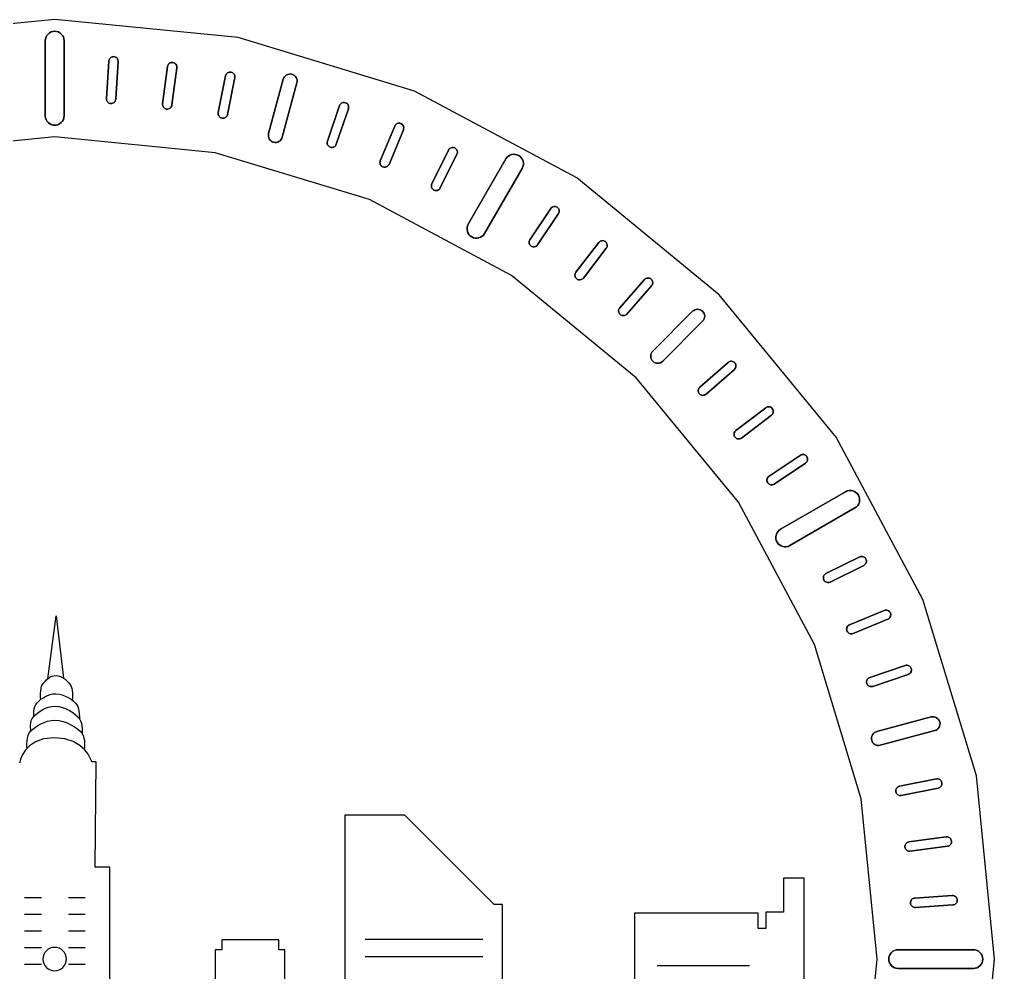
# Model space of a CAD drawing. Extents: x -427 to 406, y -189 to 217.
# Drawn here: x -234.7 to -27.3, y 13.9 to 216.8 of the extents above; entities that cross this region are included whole.
import ezdxf

# ---------------------------------------------------------------- set-up
doc = ezdxf.new("R2010")
doc.units = 0
doc.layers.add('LAYER_1', color=7, linetype='CONTINUOUS')

msp = doc.modelspace()

# ---------------------------------------------------------------- linework, layer by layer
at = {"layer": 'LAYER_1', "color": 250}
for points in [[(-266.2725, -179.3824), (-227.2544, -183.2253), (-188.2363, -179.3824), (-150.7177, -168.0012), (-116.1404, -149.5192), (-85.833, -124.6467), (-60.9605, -94.3393), (-42.4785, -59.762), (-31.0973, -22.2434), (-27.2544, 16.7747), (-31.0973, 55.7928), (-42.4785, 93.3114), (-60.9605, 127.8887), (-85.833, 158.1961), (-116.1404, 183.0686), (-150.7177, 201.5506), (-188.2363, 212.9318), (-227.2544, 216.7747), (-266.2725, 212.9318)], [(-261.3952, -154.8627), (-227.2544, -158.2253), (-193.1136, -154.8627), (-160.2848, -144.9042), (-130.0296, -128.7325), (-103.5107, -106.969), (-81.7472, -80.4501), (-65.5755, -50.1949), (-55.617, -17.3661), (-52.2544, 16.7747), (-55.617, 50.9155), (-65.5755, 83.7443), (-81.7472, 113.9995), (-103.5107, 140.5184), (-130.0296, 162.2819), (-160.2848, 178.4536), (-193.1136, 188.4121), (-227.2544, 191.7747), (-261.3952, 188.4121)], [(-228.7372, 76.4374), (-226.9054, 89.8209), (-225.354, 76.5523)], [(-230.2134, 72.0242), (-230.223, 72.1283), (-230.2429, 72.4097), (-230.2601, 72.8224), (-230.2616, 73.3203), (-230.2341, 73.8573), (-230.1647, 74.3871), (-230.0401, 74.8638), (-229.8474, 75.2412), (-229.5983, 75.5624), (-229.3146, 75.8908), (-228.9978, 76.211), (-228.6493, 76.5076), (-228.2706, 76.7651), (-227.863, 76.9681), (-227.4281, 77.1012), (-226.9673, 77.149), (-226.4853, 77.0874), (-225.9959, 76.9169), (-225.5142, 76.6587), (-225.055, 76.3342), (-224.6332, 75.9648), (-224.2636, 75.5718), (-223.9612, 75.1765), (-223.7408, 74.8002), (-223.5976, 74.3996), (-223.5093, 73.9399), (-223.4649, 73.4558), (-223.4534, 72.982), (-223.4847, 72.2038), (-223.5148, 71.8828)], [(-231.7187, 68.4174), (-231.7243, 68.7581), (-231.6727, 69.5701), (-231.5934, 70.0544), (-231.4611, 70.5383), (-231.2632, 70.9825), (-230.9868, 71.3476), (-230.6422, 71.6687), (-230.2497, 71.9971), (-229.8113, 72.3172), (-229.3291, 72.6137), (-228.805, 72.8712), (-228.241, 73.0742), (-227.6391, 73.2073), (-227.0013, 73.2551), (-226.3344, 73.1935), (-225.6573, 73.0229), (-224.9908, 72.7647), (-224.3553, 72.4402), (-223.7715, 72.0708), (-223.2601, 71.6778), (-222.8415, 71.2825), (-222.5364, 70.9063), (-222.3287, 70.5037), (-222.1818, 70.0386), (-222.0853, 69.5469), (-222.0292, 69.0643), (-221.9973, 68.2697), (-222.0048, 67.9412)], [(-232.3183, 65.3612), (-232.3329, 65.4532), (-232.3628, 65.7038), (-232.3877, 66.0752), (-232.3871, 66.5294), (-232.3404, 67.0287), (-232.227, 67.535), (-232.0267, 68.0105), (-231.7187, 68.4174), (-231.3215, 68.7873), (-230.8693, 69.1656), (-230.3643, 69.5344), (-229.8087, 69.8761), (-229.2049, 70.1727), (-228.5552, 70.4066), (-227.8618, 70.5599), (-227.127, 70.615), (-226.3586, 70.544), (-225.5786, 70.3475), (-224.8107, 70.0501), (-224.0786, 69.6763), (-223.406, 69.2507), (-222.8167, 68.7979), (-222.3344, 68.3424), (-221.9828, 67.909), (-221.7448, 67.4569), (-221.5786, 66.9522), (-221.472, 66.4298), (-221.4124, 65.9243), (-221.3877, 65.4705), (-221.3853, 65.1034), (-221.3929, 64.8576), (-221.3982, 64.7679)], [(-233.1441, 61.6909), (-233.1536, 61.8083), (-233.1694, 62.1262), (-233.1723, 62.593), (-233.1429, 63.1575), (-233.062, 63.768), (-232.9105, 64.3731), (-232.669, 64.9213), (-232.3183, 65.3612), (-231.8751, 65.7403), (-231.3703, 66.128), (-230.8065, 66.5058), (-230.1862, 66.8558), (-229.5121, 67.1597), (-228.7866, 67.3992), (-228.0124, 67.5563), (-227.192, 67.6127), (-226.3341, 67.54), (-225.4632, 67.3387), (-224.6058, 67.034), (-223.7884, 66.651), (-223.0375, 66.215), (-222.3795, 65.7511), (-221.8411, 65.2845), (-221.4487, 64.8405), (-221.1906, 64.3694), (-221.0254, 63.8313), (-220.935, 63.2662), (-220.9015, 62.7143), (-220.9069, 62.2153), (-220.933, 61.8094), (-220.9619, 61.5365), (-220.9755, 61.4367)], [(-219.368, 58.7363), (-219.4373, 58.9577), (-219.677, 59.5415), (-220.1349, 60.3668), (-220.8589, 61.3129), (-221.8967, 62.2589), (-223.2962, 63.0842), (-225.1052, 63.668), (-227.3715, 63.8894), (-229.6105, 63.6565), (-231.3478, 63.0424), (-232.6459, 62.1743), (-233.5676, 61.1791), (-234.1755, 60.1839), (-234.5321, 59.3158), (-234.7002, 58.7017), (-234.7423, 58.4688)], [(-215.4915, -29.3511), (-215.4915, 36.3146), (-218.6226, 36.3146), (-218.4498, 58.7363), (-219.3681, 58.7363)], [(-131.9572, -47.4033), (-131.9572, 28.366), (-133.7589, 28.366), (-152.7714, 47.3788), (-165.5365, 47.3788), (-165.5365, -56.8463)], [(-67.7888, -55.4109), (-67.7888, 33.9693), (-72.1506, 33.9693), (-72.1506, 26.7693), (-75.9447, 26.7693), (-75.9447, 23.3094), (-77.5805, 23.3094), (-77.5805, 26.5362), (-103.8927, 26.5362), (-103.8927, -47.1725)], [(-233.6458, 29.8571), (-230.0922, 29.8571)], [(-224.2875, 29.8571), (-220.7343, 29.8571)], [(-233.6458, 26.3229), (-230.0922, 26.3229)], [(-224.2875, 26.3229), (-220.7343, 26.3229)], [(-233.6458, 22.7891), (-230.0922, 22.7891)], [(-224.2875, 22.7891), (-220.7343, 22.7891)], [(-178.2854, 6.2719), (-178.2854, 18.7532), (-179.5591, 18.7532), (-179.5591, 20.8711), (-191.7141, 20.8711), (-191.7141, 18.7532), (-193.0742, 18.7532), (-193.0742, 6.2719)], [(-161.1606, 21.0366), (-136.1502, 21.0366)], [(-233.6458, 19.2552), (-230.0922, 19.2552)], [(-224.2875, 19.2552), (-220.7343, 19.2552)], [(-161.1606, 17.2976), (-136.1502, 17.2976)], [(-233.6458, 15.7212), (-230.0922, 15.7212)], [(-224.2875, 15.7212), (-220.7343, 15.7212)], [(-99.0086, 15.4299), (-79.3954, 15.4299)]]:
    msp.add_lwpolyline(points, dxfattribs=at)
for points in [[(-227.2544, 214.2747), (-227.2544, 214.2747), (-226.8526, 214.2339), (-226.4778, 214.1169), (-226.1382, 213.9319), (-225.8419, 213.6872), (-225.5972, 213.3909), (-225.4122, 213.0513), (-225.2952, 212.6765), (-225.2544, 212.2747), (-225.2544, 196.2747), (-225.2952, 195.8729), (-225.4122, 195.4981), (-225.5972, 195.1585), (-225.8419, 194.8622), (-226.1382, 194.6175), (-226.4778, 194.4325), (-226.8526, 194.3155), (-227.2544, 194.2747), (-227.2544, 194.2747), (-227.6562, 194.3155), (-228.031, 194.4325), (-228.3706, 194.6175), (-228.6669, 194.8622), (-228.9116, 195.1585), (-229.0966, 195.4981), (-229.2136, 195.8729), (-229.2544, 196.2747), (-229.2544, 212.2747), (-229.2136, 212.6765), (-229.0966, 213.0513), (-228.9116, 213.3909), (-228.6669, 213.6872), (-228.3706, 213.9319), (-228.031, 214.1169), (-227.6562, 214.2339), (-227.2544, 214.2747)], [(-229.2544, 212.2747), (-229.2544, 196.2747), (-229.2136, 195.8729), (-229.0966, 195.4981), (-228.9116, 195.1585), (-228.6669, 194.8622), (-228.3706, 194.6175), (-228.031, 194.4325), (-227.6562, 194.3155), (-227.2544, 194.2747), (-226.8526, 194.3155), (-226.4778, 194.4325), (-226.1382, 194.6175), (-225.8419, 194.8622), (-225.5972, 195.1585), (-225.4122, 195.4981), (-225.2952, 195.8729), (-225.2544, 196.2747), (-225.2544, 212.2747), (-225.2952, 212.6765), (-225.4122, 213.0513), (-225.5972, 213.3909), (-225.8419, 213.6872), (-226.1382, 213.9319), (-226.4778, 214.1169), (-226.8526, 214.2339), (-227.2544, 214.2747), (-227.6562, 214.2339), (-228.031, 214.1169), (-228.3706, 213.9319), (-228.6669, 213.6872), (-228.9116, 213.3909), (-229.0966, 213.0513), (-229.2136, 212.6765), (-229.2544, 212.2747)], [(-214.6643, 208.8626), (-214.6643, 208.8626), (-214.4652, 208.8291), (-214.282, 208.7584), (-214.1186, 208.655), (-213.9788, 208.5233), (-213.8664, 208.3674), (-213.7852, 208.1919), (-213.7391, 208.0011), (-213.7319, 207.7993), (-214.2551, 199.8164), (-214.2886, 199.6173), (-214.3592, 199.4341), (-214.4626, 199.2707), (-214.5944, 199.1309), (-214.7502, 199.0185), (-214.9258, 198.9373), (-215.1166, 198.8912), (-215.3184, 198.884), (-215.3184, 198.884), (-215.5175, 198.9175), (-215.7007, 198.9881), (-215.8641, 199.0915), (-216.0039, 199.2233), (-216.1163, 199.3791), (-216.1975, 199.5546), (-216.2436, 199.7454), (-216.2508, 199.9472), (-215.7276, 207.9301), (-215.6941, 208.1292), (-215.6234, 208.3124), (-215.52, 208.4758), (-215.3883, 208.6156), (-215.2324, 208.728), (-215.0569, 208.8092), (-214.8661, 208.8553), (-214.6643, 208.8626)], [(-215.7276, 207.9301), (-216.2508, 199.9472), (-216.2436, 199.7454), (-216.1975, 199.5546), (-216.1163, 199.3791), (-216.0039, 199.2233), (-215.8641, 199.0915), (-215.7007, 198.9881), (-215.5175, 198.9175), (-215.3184, 198.884), (-215.1166, 198.8912), (-214.9258, 198.9373), (-214.7502, 199.0185), (-214.5944, 199.1309), (-214.4626, 199.2707), (-214.3592, 199.4341), (-214.2886, 199.6173), (-214.2551, 199.8164), (-213.7319, 207.7993), (-213.7391, 208.0011), (-213.7852, 208.1919), (-213.8664, 208.3674), (-213.9788, 208.5233), (-214.1186, 208.655), (-214.282, 208.7584), (-214.4652, 208.8291), (-214.6643, 208.8626), (-214.8661, 208.8553), (-215.0569, 208.8092), (-215.2324, 208.728), (-215.3883, 208.6156), (-215.52, 208.4758), (-215.6234, 208.3124), (-215.6941, 208.1292), (-215.7276, 207.9301)], [(-202.1281, 207.6278), (-202.1281, 207.6278), (-201.9316, 207.5813), (-201.7534, 207.4989), (-201.5971, 207.3851), (-201.4662, 207.2444), (-201.3642, 207.0816), (-201.2947, 206.9011), (-201.2611, 206.7077), (-201.2671, 206.5059), (-202.3114, 198.5743), (-202.3578, 198.3778), (-202.4403, 198.1996), (-202.5541, 198.0433), (-202.6948, 197.9124), (-202.8576, 197.8105), (-203.038, 197.7409), (-203.2315, 197.7074), (-203.4333, 197.7134), (-203.4333, 197.7134), (-203.6298, 197.7599), (-203.808, 197.8423), (-203.9643, 197.9562), (-204.0952, 198.0968), (-204.1971, 198.2597), (-204.2667, 198.4401), (-204.3002, 198.6336), (-204.2942, 198.8354), (-203.25, 206.7669), (-203.2035, 206.9634), (-203.1211, 207.1416), (-203.0073, 207.2979), (-202.8666, 207.4288), (-202.7038, 207.5307), (-202.5233, 207.6003), (-202.3299, 207.6338), (-202.1281, 207.6278)], [(-203.25, 206.7669), (-204.2942, 198.8354), (-204.3002, 198.6336), (-204.2667, 198.4401), (-204.1971, 198.2597), (-204.0952, 198.0968), (-203.9643, 197.9562), (-203.808, 197.8423), (-203.6298, 197.7599), (-203.4333, 197.7134), (-203.2315, 197.7074), (-203.038, 197.7409), (-202.8576, 197.8105), (-202.6948, 197.9124), (-202.5541, 198.0433), (-202.4403, 198.1996), (-202.3578, 198.3778), (-202.3114, 198.5743), (-201.2671, 206.5059), (-201.2611, 206.7077), (-201.2947, 206.9011), (-201.3642, 207.0816), (-201.4662, 207.2444), (-201.5971, 207.3851), (-201.7534, 207.4989), (-201.9316, 207.5813), (-202.1281, 207.6278), (-202.3299, 207.6338), (-202.5233, 207.6003), (-202.7038, 207.5307), (-202.8666, 207.4288), (-203.0073, 207.2979), (-203.1211, 207.1416), (-203.2035, 206.9634), (-203.25, 206.7669)], [(-189.6995, 205.5759), (-189.6995, 205.5759), (-189.5065, 205.5167), (-189.3341, 205.4228), (-189.1856, 205.2989), (-189.0641, 205.15), (-188.973, 204.9808), (-188.9154, 204.7962), (-188.8946, 204.601), (-188.9138, 204.4), (-190.4745, 196.5537), (-190.5337, 196.3607), (-190.6276, 196.1883), (-190.7515, 196.0398), (-190.9004, 195.9183), (-191.0696, 195.8272), (-191.2542, 195.7696), (-191.4494, 195.7488), (-191.6504, 195.768), (-191.6504, 195.768), (-191.8434, 195.8272), (-192.0158, 195.9211), (-192.1643, 196.045), (-192.2858, 196.1939), (-192.3769, 196.3631), (-192.4345, 196.5477), (-192.4553, 196.7429), (-192.4361, 196.9439), (-190.8754, 204.7902), (-190.8162, 204.9832), (-190.7223, 205.1556), (-190.5984, 205.3041), (-190.4495, 205.4256), (-190.2803, 205.5167), (-190.0957, 205.5743), (-189.9005, 205.5951), (-189.6995, 205.5759)], [(-190.8754, 204.7902), (-192.4361, 196.9439), (-192.4553, 196.7429), (-192.4345, 196.5477), (-192.3769, 196.3631), (-192.2858, 196.1939), (-192.1643, 196.045), (-192.0158, 195.9211), (-191.8434, 195.8272), (-191.6504, 195.768), (-191.4494, 195.7488), (-191.2542, 195.7696), (-191.0696, 195.8272), (-190.9004, 195.9183), (-190.7515, 196.0398), (-190.6276, 196.1883), (-190.5337, 196.3607), (-190.4745, 196.5537), (-188.9138, 204.4), (-188.8946, 204.601), (-188.9154, 204.7962), (-188.973, 204.9808), (-189.0641, 205.15), (-189.1856, 205.2989), (-189.3341, 205.4228), (-189.5065, 205.5167), (-189.6995, 205.5759), (-189.9005, 205.5951), (-190.0957, 205.5743), (-190.2803, 205.5167), (-190.4495, 205.4256), (-190.5984, 205.3041), (-190.7223, 205.1556), (-190.8162, 204.9832), (-190.8754, 204.7902)], [(-176.7848, 205.1303), (-176.7846, 205.1302), (-176.5015, 205.0227), (-176.2527, 204.8652), (-176.0425, 204.6653), (-175.8754, 204.4305), (-175.7556, 204.1683), (-175.6876, 203.8864), (-175.6756, 203.5922), (-175.724, 203.2932), (-178.8299, 191.7019), (-178.9374, 191.4188), (-179.0949, 191.17), (-179.2948, 190.9598), (-179.5296, 190.7927), (-179.7918, 190.6729), (-180.0737, 190.6049), (-180.3679, 190.5929), (-180.6669, 190.6413), (-180.6671, 190.6414), (-180.9502, 190.7489), (-181.199, 190.9064), (-181.4092, 191.1063), (-181.5763, 191.3411), (-181.6961, 191.6033), (-181.7641, 191.8852), (-181.7761, 192.1794), (-181.7277, 192.4784), (-178.6218, 204.0697), (-178.5143, 204.3528), (-178.3568, 204.6016), (-178.1569, 204.8118), (-177.9221, 204.9789), (-177.6599, 205.0987), (-177.378, 205.1667), (-177.0838, 205.1787), (-176.7848, 205.1303)], [(-178.6218, 204.0697), (-181.7277, 192.4784), (-181.7761, 192.1794), (-181.7641, 191.8852), (-181.6961, 191.6033), (-181.5763, 191.3411), (-181.4091, 191.1063), (-181.199, 190.9064), (-180.9501, 190.7489), (-180.6669, 190.6413), (-180.3679, 190.5929), (-180.0737, 190.6049), (-179.7918, 190.6729), (-179.5296, 190.7927), (-179.2948, 190.9598), (-179.0949, 191.17), (-178.9374, 191.4188), (-178.8299, 191.7019), (-175.724, 203.2932), (-175.6756, 203.5922), (-175.6876, 203.8864), (-175.7556, 204.1683), (-175.8754, 204.4305), (-176.0426, 204.6653), (-176.2528, 204.8652), (-176.5016, 205.0227), (-176.7848, 205.1303), (-177.0838, 205.1787), (-177.378, 205.1667), (-177.6599, 205.0987), (-177.9221, 204.9789), (-178.1569, 204.8118), (-178.3568, 204.6016), (-178.5143, 204.3528), (-178.6218, 204.0697)], [(-176.7848, 205.1303), (-176.7848, 205.1303)], [(-165.3773, 199.0588), (-165.3773, 199.0588), (-165.1936, 198.9749), (-165.035, 198.8593), (-164.9039, 198.7171), (-164.803, 198.5536), (-164.7347, 198.374), (-164.7017, 198.1834), (-164.7066, 197.9872), (-164.7518, 197.7904), (-167.3233, 190.2149), (-167.4072, 190.0312), (-167.5228, 189.8726), (-167.665, 189.7415), (-167.8285, 189.6406), (-168.0081, 189.5724), (-168.1987, 189.5394), (-168.3949, 189.5443), (-168.5917, 189.5895), (-168.5917, 189.5895), (-168.7754, 189.6734), (-168.934, 189.789), (-169.0651, 189.9311), (-169.1661, 190.0946), (-169.2343, 190.2742), (-169.2673, 190.4648), (-169.2624, 190.661), (-169.2172, 190.8578), (-166.6456, 198.4333), (-166.5617, 198.617), (-166.4461, 198.7756), (-166.304, 198.9067), (-166.1405, 199.0076), (-165.9609, 199.0759), (-165.7703, 199.1088), (-165.5741, 199.104), (-165.3773, 199.0588)], [(-166.6456, 198.4333), (-169.2172, 190.8578), (-169.2624, 190.661), (-169.2673, 190.4648), (-169.2343, 190.2742), (-169.1661, 190.0946), (-169.0651, 189.9311), (-168.934, 189.789), (-168.7754, 189.6734), (-168.5917, 189.5895), (-168.3949, 189.5443), (-168.1987, 189.5394), (-168.0081, 189.5724), (-167.8285, 189.6406), (-167.665, 189.7415), (-167.5228, 189.8726), (-167.4072, 190.0312), (-167.3233, 190.2149), (-164.7518, 197.7904), (-164.7066, 197.9872), (-164.7017, 198.1834), (-164.7347, 198.374), (-164.803, 198.5536), (-164.9039, 198.7171), (-165.035, 198.8593), (-165.1936, 198.9749), (-165.3773, 199.0588), (-165.5741, 199.104), (-165.7703, 199.1088), (-165.9609, 199.0759), (-166.1405, 199.0076), (-166.304, 198.9067), (-166.4461, 198.7756), (-166.5617, 198.617), (-166.6456, 198.4333)], [(-153.5878, 194.6215), (-153.5878, 194.6215), (-153.41, 194.5258), (-153.2593, 194.4), (-153.1378, 194.2496), (-153.0477, 194.0799), (-152.9914, 193.8962), (-152.9709, 193.7039), (-152.9886, 193.5084), (-153.0466, 193.315), (-156.1081, 185.9239), (-156.2038, 185.7461), (-156.3296, 185.5954), (-156.48, 185.4739), (-156.6498, 185.3838), (-156.8335, 185.3275), (-157.0257, 185.307), (-157.2213, 185.3247), (-157.4147, 185.3827), (-157.4147, 185.3827), (-157.5925, 185.4784), (-157.7432, 185.6042), (-157.8647, 185.7546), (-157.9547, 185.9244), (-158.0111, 186.1081), (-158.0315, 186.3003), (-158.0138, 186.4959), (-157.9558, 186.6893), (-154.8944, 194.0803), (-154.7987, 194.2581), (-154.6729, 194.4088), (-154.5225, 194.5303), (-154.3527, 194.6204), (-154.169, 194.6767), (-153.9768, 194.6972), (-153.7812, 194.6795), (-153.5878, 194.6215)], [(-154.8944, 194.0803), (-157.9558, 186.6893), (-158.0138, 186.4959), (-158.0315, 186.3003), (-158.0111, 186.1081), (-157.9547, 185.9244), (-157.8647, 185.7546), (-157.7432, 185.6042), (-157.5925, 185.4784), (-157.4147, 185.3827), (-157.2213, 185.3247), (-157.0257, 185.307), (-156.8335, 185.3275), (-156.6498, 185.3838), (-156.48, 185.4739), (-156.3296, 185.5954), (-156.2038, 185.7461), (-156.1081, 185.9239), (-153.0466, 193.315), (-152.9886, 193.5084), (-152.9709, 193.7039), (-152.9914, 193.8962), (-153.0477, 194.0799), (-153.1378, 194.2496), (-153.2593, 194.4), (-153.41, 194.5258), (-153.5878, 194.6215), (-153.7812, 194.6795), (-153.9768, 194.6972), (-154.169, 194.6767), (-154.3527, 194.6204), (-154.5225, 194.5303), (-154.6729, 194.4088), (-154.7987, 194.2581), (-154.8944, 194.0803)], [(-180.6669, 190.6413), (-180.6669, 190.6413)], [(-142.1138, 189.4227), (-142.1138, 189.4227), (-141.9427, 189.3155), (-141.8005, 189.1802), (-141.6891, 189.0221), (-141.6103, 188.8469), (-141.5661, 188.6599), (-141.5583, 188.4667), (-141.5887, 188.2728), (-141.6592, 188.0836), (-145.1975, 180.9086), (-145.3047, 180.7375), (-145.44, 180.5952), (-145.5981, 180.4838), (-145.7734, 180.4051), (-145.9603, 180.3609), (-146.1536, 180.353), (-146.3475, 180.3834), (-146.5367, 180.454), (-146.5367, 180.454), (-146.7078, 180.5611), (-146.85, 180.6965), (-146.9614, 180.8545), (-147.0402, 181.0298), (-147.0844, 181.2168), (-147.0922, 181.41), (-147.0618, 181.6039), (-146.9913, 181.7931), (-143.453, 188.9681), (-143.3458, 189.1392), (-143.2105, 189.2815), (-143.0524, 189.3929), (-142.8772, 189.4716), (-142.6902, 189.5159), (-142.4969, 189.5237), (-142.303, 189.4933), (-142.1138, 189.4227)], [(-143.453, 188.9681), (-146.9913, 181.7931), (-147.0618, 181.6039), (-147.0922, 181.41), (-147.0844, 181.2168), (-147.0402, 181.0298), (-146.9614, 180.8545), (-146.85, 180.6965), (-146.7078, 180.5611), (-146.5367, 180.454), (-146.3475, 180.3834), (-146.1536, 180.353), (-145.9603, 180.3609), (-145.7734, 180.4051), (-145.5981, 180.4838), (-145.44, 180.5952), (-145.3047, 180.7375), (-145.1975, 180.9086), (-141.6592, 188.0836), (-141.5887, 188.2728), (-141.5583, 188.4667), (-141.5661, 188.6599), (-141.6103, 188.8469), (-141.6891, 189.0221), (-141.8005, 189.1802), (-141.9427, 189.3155), (-142.1138, 189.4227), (-142.303, 189.4933), (-142.4969, 189.5237), (-142.6902, 189.5159), (-142.8772, 189.4716), (-143.0524, 189.3929), (-143.2105, 189.2815), (-143.3458, 189.1392), (-143.453, 188.9681)], [(-128.5044, 187.8148), (-128.5043, 187.8147), (-128.1768, 187.5785), (-127.9107, 187.2898), (-127.709, 186.9598), (-127.5748, 186.5997), (-127.511, 186.2208), (-127.5207, 185.8342), (-127.6068, 185.4511), (-127.7723, 185.0828), (-135.7724, 171.2262), (-136.0086, 170.8987), (-136.2973, 170.6326), (-136.6273, 170.4309), (-136.9873, 170.2967), (-137.3663, 170.2329), (-137.7529, 170.2426), (-138.1359, 170.3287), (-138.5043, 170.4942), (-138.5044, 170.4943), (-138.8319, 170.7305), (-139.0981, 171.0192), (-139.2997, 171.3492), (-139.434, 171.7092), (-139.4978, 172.0882), (-139.4881, 172.4748), (-139.402, 172.8578), (-139.2365, 173.2262), (-131.2364, 187.0828), (-131.0002, 187.4103), (-130.7115, 187.6764), (-130.3815, 187.8781), (-130.0214, 188.0123), (-129.6425, 188.0761), (-129.2559, 188.0664), (-128.8728, 187.9803), (-128.5044, 187.8148)], [(-131.2364, 187.0828), (-139.2365, 173.2262), (-139.402, 172.8578), (-139.4881, 172.4748), (-139.4978, 172.0882), (-139.434, 171.7092), (-139.2997, 171.3492), (-139.098, 171.0192), (-138.8319, 170.7305), (-138.5043, 170.4942), (-138.1359, 170.3287), (-137.7529, 170.2426), (-137.3663, 170.2329), (-136.9873, 170.2967), (-136.6273, 170.4309), (-136.2973, 170.6326), (-136.0086, 170.8987), (-135.7724, 171.2262), (-127.7723, 185.0828), (-127.6068, 185.4511), (-127.5207, 185.8342), (-127.511, 186.2208), (-127.5748, 186.5997), (-127.709, 186.9598), (-127.9107, 187.2898), (-128.1768, 187.5785), (-128.5044, 187.8148), (-128.8728, 187.9803), (-129.2559, 188.0664), (-129.6425, 188.0761), (-130.0214, 188.0123), (-130.3815, 187.8781), (-130.7115, 187.6764), (-131.0002, 187.4103), (-131.2364, 187.0828)], [(-120.3072, 176.8327), (-120.3071, 176.8326), (-120.1514, 176.704), (-120.0281, 176.5513), (-119.9382, 176.3801), (-119.883, 176.196), (-119.8636, 176.0049), (-119.8811, 175.8124), (-119.9366, 175.6241), (-120.0312, 175.4457), (-124.4759, 168.7937), (-124.6044, 168.638), (-124.7572, 168.5147), (-124.9284, 168.4249), (-125.1124, 168.3697), (-125.3035, 168.3503), (-125.4961, 168.3678), (-125.6844, 168.4233), (-125.8628, 168.5179), (-125.8629, 168.518), (-126.0186, 168.6465), (-126.1419, 168.7993), (-126.2317, 168.9705), (-126.2869, 169.1545), (-126.3064, 169.3457), (-126.2889, 169.5382), (-126.2334, 169.7265), (-126.1388, 169.9049), (-121.6941, 176.5568), (-121.5656, 176.7125), (-121.4128, 176.8358), (-121.2416, 176.9256), (-121.0576, 176.9808), (-120.8664, 177.0002), (-120.6739, 176.9828), (-120.4856, 176.9273), (-120.3072, 176.8327)], [(-121.6941, 176.5568), (-126.1388, 169.9049), (-126.2334, 169.7265), (-126.2889, 169.5382), (-126.3064, 169.3457), (-126.2869, 169.1545), (-126.2317, 168.9705), (-126.1419, 168.7992), (-126.0185, 168.6465), (-125.8628, 168.5179), (-125.6844, 168.4233), (-125.4961, 168.3678), (-125.3035, 168.3503), (-125.1124, 168.3697), (-124.9284, 168.4249), (-124.7572, 168.5147), (-124.6044, 168.638), (-124.4759, 168.7937), (-120.0312, 175.4457), (-119.9366, 175.6241), (-119.8811, 175.8124), (-119.8636, 176.0049), (-119.883, 176.1961), (-119.9382, 176.3801), (-120.0281, 176.5513), (-120.1515, 176.7041), (-120.3072, 176.8327), (-120.4856, 176.9273), (-120.6739, 176.9828), (-120.8664, 177.0002), (-121.0576, 176.9808), (-121.2416, 176.9256), (-121.4128, 176.8358), (-121.5656, 176.7125), (-121.6941, 176.5568)], [(-110.0679, 169.4953), (-110.0677, 169.4951), (-109.9207, 169.3566), (-109.8077, 169.1962), (-109.7292, 169.0194), (-109.6862, 168.8322), (-109.6793, 168.6402), (-109.7093, 168.4492), (-109.777, 168.265), (-109.8831, 168.0932), (-114.7533, 161.7462), (-114.8918, 161.5992), (-115.0523, 161.4862), (-115.229, 161.4077), (-115.4163, 161.3647), (-115.6083, 161.3578), (-115.7993, 161.3878), (-115.9835, 161.4555), (-116.1553, 161.5616), (-116.1555, 161.5617), (-116.3024, 161.7002), (-116.4155, 161.8607), (-116.4939, 162.0374), (-116.537, 162.2247), (-116.5439, 162.4167), (-116.5139, 162.6077), (-116.4462, 162.7919), (-116.3401, 162.9637), (-111.4698, 169.3107), (-111.3313, 169.4576), (-111.1709, 169.5707), (-110.9941, 169.6491), (-110.8069, 169.6922), (-110.6149, 169.6991), (-110.4239, 169.6691), (-110.2397, 169.6014), (-110.0679, 169.4953)], [(-111.4698, 169.3107), (-116.3401, 162.9637), (-116.4462, 162.7919), (-116.5139, 162.6077), (-116.5438, 162.4167), (-116.5369, 162.2247), (-116.4939, 162.0374), (-116.4154, 161.8607), (-116.3023, 161.7001), (-116.1553, 161.5616), (-115.9835, 161.4555), (-115.7993, 161.3878), (-115.6083, 161.3578), (-115.4163, 161.3647), (-115.229, 161.4077), (-115.0523, 161.4862), (-114.8918, 161.5992), (-114.7533, 161.7462), (-109.8831, 168.0932), (-109.777, 168.265), (-109.7093, 168.4492), (-109.6793, 168.6402), (-109.6862, 168.8322), (-109.7293, 169.0195), (-109.8078, 169.1962), (-109.9209, 169.3568), (-110.0679, 169.4953), (-110.2397, 169.6014), (-110.4239, 169.6691), (-110.6149, 169.6991), (-110.8069, 169.6922), (-110.9941, 169.6491), (-111.1709, 169.5707), (-111.3313, 169.4576), (-111.4698, 169.3107)], [(-110.0679, 169.4953), (-110.0679, 169.4953)], [(-116.1555, 161.5617), (-116.1555, 161.5617)], [(-100.3304, 161.5039), (-100.3303, 161.5038), (-100.1927, 161.356), (-100.0904, 161.1885), (-100.0236, 161.007), (-99.9929, 160.8174), (-99.9986, 160.6254), (-100.0411, 160.4367), (-100.1207, 160.2573), (-100.2378, 160.0928), (-105.5127, 154.0779), (-105.6605, 153.9403), (-105.828, 153.838), (-106.0095, 153.7713), (-106.1991, 153.7406), (-106.3911, 153.7463), (-106.5798, 153.7887), (-106.7592, 153.8683), (-106.9237, 153.9854), (-106.9238, 153.9855), (-107.0614, 154.1333), (-107.1637, 154.3009), (-107.2305, 154.4823), (-107.2612, 154.672), (-107.2555, 154.864), (-107.213, 155.0527), (-107.1334, 155.2321), (-107.0163, 155.3966), (-101.7414, 161.4115), (-101.5936, 161.5491), (-101.4261, 161.6514), (-101.2446, 161.7181), (-101.055, 161.7488), (-100.863, 161.7431), (-100.6743, 161.7006), (-100.4949, 161.621), (-100.3304, 161.5039)], [(-101.7414, 161.4115), (-107.0163, 155.3966), (-107.1334, 155.2321), (-107.213, 155.0527), (-107.2555, 154.864), (-107.2612, 154.672), (-107.2304, 154.4823), (-107.1637, 154.3008), (-107.0613, 154.1332), (-106.9237, 153.9854), (-106.7592, 153.8683), (-106.5798, 153.7887), (-106.3911, 153.7463), (-106.1991, 153.7406), (-106.0095, 153.7713), (-105.828, 153.838), (-105.6605, 153.9403), (-105.5127, 154.0779), (-100.2378, 160.0928), (-100.1207, 160.2573), (-100.0411, 160.4367), (-99.9986, 160.6254), (-99.993, 160.8174), (-100.0237, 161.0071), (-100.0904, 161.1886), (-100.1928, 161.3561), (-100.3304, 161.5039), (-100.4949, 161.621), (-100.6743, 161.7006), (-100.863, 161.7431), (-101.055, 161.7488), (-101.2446, 161.7181), (-101.4261, 161.6514), (-101.5936, 161.5491), (-101.7414, 161.4115)], [(-89.3686, 154.6606), (-89.3685, 154.6605), (-89.1771, 154.4258), (-89.0403, 154.165), (-88.9583, 153.8868), (-88.931, 153.5999), (-88.9583, 153.313), (-89.0403, 153.0348), (-89.1771, 152.774), (-89.3685, 152.5393), (-97.8539, 144.0539), (-98.0886, 143.8625), (-98.3494, 143.7257), (-98.6276, 143.6437), (-98.9145, 143.6164), (-99.2014, 143.6437), (-99.4796, 143.7257), (-99.7404, 143.8625), (-99.9751, 144.0539), (-99.9752, 144.054), (-100.1666, 144.2887), (-100.3034, 144.5495), (-100.3854, 144.8277), (-100.4128, 145.1146), (-100.3854, 145.4015), (-100.3034, 145.6797), (-100.1666, 145.9405), (-99.9752, 146.1752), (-91.4898, 154.6606), (-91.2551, 154.852), (-90.9943, 154.9888), (-90.7161, 155.0708), (-90.4292, 155.0982), (-90.1423, 155.0708), (-89.8641, 154.9888), (-89.6033, 154.852), (-89.3686, 154.6606)], [(-91.4898, 154.6606), (-99.9752, 146.1752), (-100.1666, 145.9405), (-100.3034, 145.6797), (-100.3854, 145.4015), (-100.4127, 145.1146), (-100.3854, 144.8277), (-100.3033, 144.5495), (-100.1666, 144.2886), (-99.9751, 144.0539), (-99.7404, 143.8625), (-99.4796, 143.7257), (-99.2014, 143.6437), (-98.9145, 143.6164), (-98.6276, 143.6437), (-98.3494, 143.7257), (-98.0886, 143.8625), (-97.8539, 144.0539), (-89.3685, 152.5393), (-89.1771, 152.774), (-89.0403, 153.0348), (-88.9583, 153.313), (-88.931, 153.5999), (-88.9583, 153.8868), (-89.0404, 154.165), (-89.1771, 154.4259), (-89.3686, 154.6606), (-89.6033, 154.852), (-89.8641, 154.9888), (-90.1423, 155.0708), (-90.4292, 155.0982), (-90.7161, 155.0708), (-90.9943, 154.9888), (-91.2551, 154.852), (-91.4898, 154.6606)], [(-82.5252, 143.6988), (-82.5252, 143.6988), (-82.4081, 143.5343), (-82.3285, 143.3548), (-82.2861, 143.1661), (-82.2804, 142.9741), (-82.3111, 142.7844), (-82.3778, 142.6029), (-82.4801, 142.4354), (-82.6177, 142.2876), (-88.6324, 137.0128), (-88.7969, 136.8957), (-88.9764, 136.8161), (-89.165, 136.7737), (-89.3571, 136.768), (-89.5468, 136.7987), (-89.7283, 136.8654), (-89.8958, 136.9677), (-90.0436, 137.1053), (-90.0436, 137.1053), (-90.1607, 137.2698), (-90.2403, 137.4492), (-90.2828, 137.6379), (-90.2884, 137.83), (-90.2577, 138.0196), (-90.191, 138.2011), (-90.0887, 138.3687), (-89.9511, 138.5165), (-83.9364, 143.7913), (-83.7719, 143.9084), (-83.5925, 143.988), (-83.4038, 144.0304), (-83.2118, 144.0361), (-83.0221, 144.0054), (-82.8406, 143.9387), (-82.673, 143.8364), (-82.5252, 143.6988)], [(-83.9364, 143.7913), (-89.9511, 138.5165), (-90.0887, 138.3687), (-90.191, 138.2011), (-90.2577, 138.0196), (-90.2884, 137.83), (-90.2828, 137.6379), (-90.2403, 137.4492), (-90.1607, 137.2698), (-90.0436, 137.1053), (-89.8958, 136.9677), (-89.7283, 136.8654), (-89.5468, 136.7987), (-89.3571, 136.768), (-89.165, 136.7737), (-88.9764, 136.8161), (-88.7969, 136.8957), (-88.6324, 137.0128), (-82.6177, 142.2876), (-82.4801, 142.4354), (-82.3778, 142.6029), (-82.3111, 142.7844), (-82.2804, 142.9741), (-82.2861, 143.1661), (-82.3285, 143.3548), (-82.4081, 143.5343), (-82.5252, 143.6988), (-82.673, 143.8364), (-82.8406, 143.9387), (-83.0221, 144.0054), (-83.2118, 144.0361), (-83.4038, 144.0304), (-83.5925, 143.988), (-83.7719, 143.9084), (-83.9364, 143.7913)], [(-74.5339, 133.9613), (-74.5338, 133.9612), (-74.4277, 133.7894), (-74.36, 133.6051), (-74.33, 133.4141), (-74.3369, 133.2221), (-74.3799, 133.0349), (-74.4584, 132.8581), (-74.5714, 132.6977), (-74.7184, 132.5592), (-81.0654, 127.689), (-81.2372, 127.5829), (-81.4214, 127.5152), (-81.6124, 127.4852), (-81.8044, 127.4921), (-81.9916, 127.5351), (-82.1684, 127.6136), (-82.3288, 127.7266), (-82.4673, 127.8736), (-82.4675, 127.8737), (-82.5736, 128.0455), (-82.6413, 128.2298), (-82.6713, 128.4208), (-82.6644, 128.6128), (-82.6213, 128.8), (-82.5429, 128.9768), (-82.4298, 129.1372), (-82.2829, 129.2757), (-75.9359, 134.1459), (-75.7641, 134.252), (-75.5799, 134.3197), (-75.3888, 134.3497), (-75.1968, 134.3428), (-75.0096, 134.2998), (-74.8329, 134.2213), (-74.6724, 134.1083), (-74.5339, 133.9613)], [(-75.9359, 134.1459), (-82.2829, 129.2757), (-82.4298, 129.1372), (-82.5429, 128.9768), (-82.6213, 128.8), (-82.6643, 128.6128), (-82.6712, 128.4208), (-82.6412, 128.2297), (-82.5735, 128.0454), (-82.4673, 127.8736), (-82.3288, 127.7266), (-82.1684, 127.6136), (-81.9916, 127.5351), (-81.8044, 127.4921), (-81.6124, 127.4852), (-81.4214, 127.5152), (-81.2372, 127.5829), (-81.0654, 127.689), (-74.7184, 132.5592), (-74.5714, 132.6977), (-74.4584, 132.8581), (-74.3799, 133.0349), (-74.3369, 133.2221), (-74.33, 133.4141), (-74.3601, 133.6052), (-74.4278, 133.7895), (-74.5339, 133.9613), (-74.6724, 134.1083), (-74.8329, 134.2213), (-75.0096, 134.2998), (-75.1968, 134.3428), (-75.3888, 134.3497), (-75.5799, 134.3197), (-75.7641, 134.252), (-75.9359, 134.1459)], [(-82.4675, 127.8737), (-82.4675, 127.8737)], [(-67.1965, 123.722), (-67.1964, 123.7219), (-67.1018, 123.5435), (-67.0463, 123.3552), (-67.0289, 123.1627), (-67.0483, 122.9715), (-67.1035, 122.7875), (-67.1933, 122.6163), (-67.3166, 122.4635), (-67.4723, 122.335), (-74.1242, 117.8903), (-74.3026, 117.7957), (-74.4909, 117.7402), (-74.6834, 117.7227), (-74.8746, 117.7422), (-75.0586, 117.7974), (-75.2298, 117.8872), (-75.3826, 118.0105), (-75.5111, 118.1662), (-75.5112, 118.1663), (-75.6058, 118.3447), (-75.6613, 118.533), (-75.6788, 118.7256), (-75.6594, 118.9167), (-75.6042, 119.1007), (-75.5144, 119.2719), (-75.3911, 119.4247), (-75.2354, 119.5532), (-68.5834, 123.9979), (-68.405, 124.0925), (-68.2167, 124.148), (-68.0242, 124.1655), (-67.8331, 124.1461), (-67.649, 124.0909), (-67.4778, 124.0011), (-67.3251, 123.8777), (-67.1965, 123.722)], [(-68.5834, 123.9979), (-75.2354, 119.5532), (-75.3911, 119.4247), (-75.5144, 119.2719), (-75.6042, 119.1007), (-75.6594, 118.9167), (-75.6788, 118.7256), (-75.6613, 118.533), (-75.6058, 118.3446), (-75.5111, 118.1662), (-75.3826, 118.0105), (-75.2298, 117.8872), (-75.0586, 117.7974), (-74.8746, 117.7422), (-74.6834, 117.7227), (-74.4909, 117.7402), (-74.3026, 117.7957), (-74.1242, 117.8903), (-67.4723, 122.335), (-67.3166, 122.4635), (-67.1933, 122.6163), (-67.1035, 122.7875), (-67.0483, 122.9715), (-67.0289, 123.1627), (-67.0464, 123.3553), (-67.1019, 123.5436), (-67.1965, 123.722), (-67.3251, 123.8777), (-67.4778, 124.0011), (-67.649, 124.0909), (-67.8331, 124.1461), (-68.0242, 124.1655), (-68.2167, 124.148), (-68.405, 124.0925), (-68.5834, 123.9979)], [(-56.2144, 115.5247), (-56.2144, 115.5247), (-56.0488, 115.1563), (-55.9627, 114.7732), (-55.9531, 114.3866), (-56.0169, 114.0076), (-56.1511, 113.6476), (-56.3528, 113.3175), (-56.6189, 113.0288), (-56.9464, 112.7926), (-70.8028, 104.7926), (-71.1711, 104.6271), (-71.5542, 104.541), (-71.9409, 104.5313), (-72.3198, 104.5951), (-72.6799, 104.7294), (-73.0099, 104.931), (-73.2987, 105.1972), (-73.5349, 105.5247), (-73.5349, 105.5247), (-73.7004, 105.893), (-73.7865, 106.2761), (-73.7961, 106.6627), (-73.7323, 107.0417), (-73.5981, 107.4018), (-73.3964, 107.7318), (-73.1303, 108.0205), (-72.8028, 108.2567), (-58.9464, 116.2567), (-58.5781, 116.4222), (-58.195, 116.5083), (-57.8084, 116.518), (-57.4294, 116.4542), (-57.0693, 116.32), (-56.7393, 116.1183), (-56.4506, 115.8522), (-56.2144, 115.5247)], [(-58.9464, 116.2567), (-72.8028, 108.2567), (-73.1303, 108.0205), (-73.3964, 107.7318), (-73.5981, 107.4018), (-73.7323, 107.0417), (-73.7961, 106.6627), (-73.7865, 106.2761), (-73.7004, 105.893), (-73.5349, 105.5247), (-73.2987, 105.1972), (-73.0099, 104.931), (-72.6799, 104.7294), (-72.3198, 104.5951), (-71.9409, 104.5313), (-71.5542, 104.541), (-71.1711, 104.6271), (-70.8028, 104.7926), (-56.9464, 112.7926), (-56.6189, 113.0288), (-56.3528, 113.3175), (-56.1511, 113.6476), (-56.0169, 114.0076), (-55.9531, 114.3866), (-55.9627, 114.7732), (-56.0488, 115.1563), (-56.2144, 115.5247), (-56.4506, 115.8522), (-56.7393, 116.1183), (-57.0693, 116.32), (-57.4294, 116.4542), (-57.8084, 116.518), (-58.195, 116.5083), (-58.5781, 116.4222), (-58.9464, 116.2567)], [(-54.6064, 101.9154), (-54.6064, 101.9152), (-54.5358, 101.726), (-54.5054, 101.5321), (-54.5132, 101.3389), (-54.5574, 101.1519), (-54.6362, 100.9767), (-54.7476, 100.8186), (-54.8898, 100.6833), (-55.0609, 100.5762), (-62.2361, 97.0378), (-62.4253, 96.9672), (-62.6192, 96.9368), (-62.8124, 96.9446), (-62.9993, 96.9888), (-63.1746, 97.0676), (-63.3326, 97.179), (-63.4679, 97.3212), (-63.5751, 97.4923), (-63.5752, 97.4925), (-63.6457, 97.6817), (-63.6761, 97.8756), (-63.6683, 98.0688), (-63.6241, 98.2558), (-63.5453, 98.431), (-63.4339, 98.5891), (-63.2917, 98.7244), (-63.1206, 98.8315), (-55.9455, 102.3699), (-55.7563, 102.4405), (-55.5624, 102.4709), (-55.3692, 102.4631), (-55.1822, 102.4189), (-55.0069, 102.3401), (-54.8489, 102.2287), (-54.7136, 102.0865), (-54.6064, 101.9154)], [(-55.9455, 102.3699), (-63.1206, 98.8315), (-63.2917, 98.7244), (-63.4339, 98.589), (-63.5453, 98.431), (-63.6241, 98.2558), (-63.6683, 98.0688), (-63.6761, 97.8755), (-63.6457, 97.6816), (-63.5751, 97.4923), (-63.4679, 97.3212), (-63.3326, 97.179), (-63.1746, 97.0676), (-62.9993, 96.9888), (-62.8124, 96.9446), (-62.6192, 96.9368), (-62.4253, 96.9672), (-62.2361, 97.0378), (-55.0609, 100.5762), (-54.8898, 100.6833), (-54.7476, 100.8187), (-54.6362, 100.9767), (-54.5574, 101.1519), (-54.5132, 101.3389), (-54.5054, 101.5322), (-54.5358, 101.7261), (-54.6064, 101.9154), (-54.7136, 102.0865), (-54.8489, 102.2287), (-55.0069, 102.3401), (-55.1822, 102.4189), (-55.3692, 102.4631), (-55.5624, 102.4709), (-55.7563, 102.4405), (-55.9455, 102.3699)], [(-54.6064, 101.9154), (-54.6064, 101.9154)], [(-63.5752, 97.4925), (-63.5752, 97.4925)], [(-49.4076, 90.4413), (-49.4075, 90.4411), (-49.3495, 90.2477), (-49.3318, 90.0522), (-49.3522, 89.86), (-49.4086, 89.6763), (-49.4986, 89.5066), (-49.6201, 89.3562), (-49.7709, 89.2304), (-49.9487, 89.1347), (-57.3399, 86.0732), (-57.5333, 86.0152), (-57.7288, 85.9975), (-57.921, 86.0179), (-58.1047, 86.0743), (-58.2744, 86.1643), (-58.4248, 86.2858), (-58.5506, 86.4365), (-58.6463, 86.6143), (-58.6464, 86.6145), (-58.7044, 86.8079), (-58.7221, 87.0034), (-58.7017, 87.1956), (-58.6453, 87.3793), (-58.5553, 87.549), (-58.4338, 87.6994), (-58.2831, 87.8252), (-58.1053, 87.9209), (-50.714, 90.9825), (-50.5206, 91.0405), (-50.3251, 91.0582), (-50.1329, 91.0377), (-49.9492, 90.9814), (-49.7795, 90.8913), (-49.6291, 90.7698), (-49.5033, 90.6191), (-49.4076, 90.4413)], [(-50.714, 90.9825), (-58.1053, 87.9209), (-58.2831, 87.8252), (-58.4338, 87.6994), (-58.5553, 87.549), (-58.6453, 87.3793), (-58.7016, 87.1956), (-58.7221, 87.0033), (-58.7044, 86.8077), (-58.6463, 86.6143), (-58.5506, 86.4365), (-58.4248, 86.2858), (-58.2744, 86.1643), (-58.1047, 86.0743), (-57.921, 86.0179), (-57.7288, 85.9975), (-57.5333, 86.0152), (-57.3399, 86.0732), (-49.9487, 89.1347), (-49.7709, 89.2304), (-49.6201, 89.3562), (-49.4986, 89.5066), (-49.4086, 89.6763), (-49.3523, 89.86), (-49.3318, 90.0523), (-49.3495, 90.2479), (-49.4076, 90.4413), (-49.5033, 90.6191), (-49.6291, 90.7698), (-49.7795, 90.8913), (-49.9492, 90.9814), (-50.1329, 91.0377), (-50.3251, 91.0582), (-50.5206, 91.0405), (-50.714, 90.9825)], [(-49.4075, 90.4411), (-49.4075, 90.4411)], [(-58.6464, 86.6145), (-58.6464, 86.6145)], [(-44.9704, 78.6519), (-44.9703, 78.6517), (-44.9251, 78.4549), (-44.9202, 78.2587), (-44.9532, 78.0682), (-45.0214, 77.8886), (-45.1223, 77.7251), (-45.2534, 77.583), (-45.412, 77.4674), (-45.5957, 77.3835), (-53.1714, 74.8119), (-53.3682, 74.7667), (-53.5644, 74.7618), (-53.7549, 74.7948), (-53.9345, 74.863), (-54.098, 74.9639), (-54.2401, 75.095), (-54.3557, 75.2536), (-54.4396, 75.4373), (-54.4397, 75.4375), (-54.4849, 75.6343), (-54.4898, 75.8305), (-54.4568, 76.021), (-54.3886, 76.2006), (-54.2876, 76.3641), (-54.1566, 76.5062), (-53.9979, 76.6218), (-53.8143, 76.7057), (-46.2386, 79.2773), (-46.0418, 79.3225), (-45.8456, 79.3274), (-45.6551, 79.2944), (-45.4755, 79.2262), (-45.312, 79.1253), (-45.1699, 78.9942), (-45.0543, 78.8356), (-44.9704, 78.6519)], [(-46.2386, 79.2773), (-53.8143, 76.7057), (-53.9979, 76.6218), (-54.1566, 76.5062), (-54.2876, 76.3641), (-54.3886, 76.2006), (-54.4568, 76.021), (-54.4898, 75.8304), (-54.4849, 75.6341), (-54.4396, 75.4373), (-54.3557, 75.2536), (-54.2401, 75.095), (-54.098, 74.9639), (-53.9345, 74.863), (-53.7549, 74.7948), (-53.5644, 74.7618), (-53.3682, 74.7667), (-53.1714, 74.8119), (-45.5957, 77.3835), (-45.412, 77.4674), (-45.2534, 77.583), (-45.1223, 77.7251), (-45.0214, 77.8886), (-44.9532, 78.0682), (-44.9202, 78.2588), (-44.9251, 78.4551), (-44.9704, 78.6519), (-45.0543, 78.8356), (-45.1699, 78.9942), (-45.312, 79.1253), (-45.4755, 79.2262), (-45.6551, 79.2944), (-45.8456, 79.3274), (-46.0418, 79.3225), (-46.2386, 79.2773)], [(-44.9703, 78.6517), (-44.9703, 78.6517)], [(-54.4397, 75.4375), (-54.4397, 75.4375)], [(-38.8989, 67.2445), (-38.8988, 67.2443), (-38.8504, 66.9454), (-38.8624, 66.6512), (-38.9304, 66.3692), (-39.0502, 66.1071), (-39.2173, 65.8723), (-39.4275, 65.6724), (-39.6763, 65.5149), (-39.9594, 65.4073), (-51.5507, 62.3015), (-51.8497, 62.2531), (-52.1439, 62.265), (-52.4258, 62.3331), (-52.688, 62.4529), (-52.9228, 62.62), (-53.1227, 62.8301), (-53.2802, 63.0789), (-53.3877, 63.362), (-53.3878, 63.3622), (-53.4362, 63.6612), (-53.4242, 63.9554), (-53.3562, 64.2373), (-53.2364, 64.4995), (-53.0693, 64.7343), (-52.8591, 64.9342), (-52.6103, 65.0917), (-52.3272, 65.1992), (-40.7359, 68.3051), (-40.4369, 68.3535), (-40.1427, 68.3415), (-39.8608, 68.2735), (-39.5986, 68.1537), (-39.3638, 67.9866), (-39.1639, 67.7764), (-39.0064, 67.5276), (-38.8989, 67.2445)], [(-40.7359, 68.3051), (-52.3272, 65.1992), (-52.6103, 65.0917), (-52.8591, 64.9342), (-53.0693, 64.7342), (-53.2364, 64.4995), (-53.3561, 64.2373), (-53.4242, 63.9553), (-53.4361, 63.661), (-53.3877, 63.362), (-53.2802, 63.0789), (-53.1227, 62.8301), (-52.9228, 62.62), (-52.688, 62.4529), (-52.4258, 62.3331), (-52.1439, 62.265), (-51.8497, 62.2531), (-51.5507, 62.3015), (-39.9594, 65.4073), (-39.6763, 65.5149), (-39.4275, 65.6724), (-39.2173, 65.8723), (-39.0502, 66.1071), (-38.9305, 66.3693), (-38.8624, 66.6512), (-38.8505, 66.9455), (-38.8989, 67.2445), (-39.0064, 67.5276), (-39.1639, 67.7764), (-39.3638, 67.9866), (-39.5986, 68.1537), (-39.8608, 68.2735), (-40.1427, 68.3415), (-40.4369, 68.3535), (-40.7359, 68.3051)], [(-38.8988, 67.2443), (-38.8988, 67.2443)], [(-53.3878, 63.3622), (-53.3878, 63.3622)], [(-38.4532, 54.3297), (-38.4532, 54.3295), (-38.434, 54.1285), (-38.4548, 53.9333), (-38.5124, 53.7487), (-38.6035, 53.5795), (-38.7249, 53.4306), (-38.8734, 53.3068), (-39.0458, 53.2129), (-39.2388, 53.1537), (-47.0853, 51.5929), (-47.2863, 51.5738), (-47.4815, 51.5946), (-47.6661, 51.6521), (-47.8352, 51.7432), (-47.9841, 51.8646), (-48.108, 52.0132), (-48.2019, 52.1855), (-48.2611, 52.3786), (-48.2611, 52.3788), (-48.2803, 52.5798), (-48.2595, 52.775), (-48.2019, 52.9595), (-48.1108, 53.1287), (-47.9894, 53.2776), (-47.8409, 53.4014), (-47.6685, 53.4953), (-47.4755, 53.5545), (-39.629, 55.1153), (-39.428, 55.1345), (-39.2328, 55.1137), (-39.0482, 55.0561), (-38.8791, 54.965), (-38.7302, 54.8436), (-38.6063, 54.6951), (-38.5124, 54.5227), (-38.4532, 54.3297)], [(-39.629, 55.1153), (-47.4755, 53.5545), (-47.6685, 53.4953), (-47.8409, 53.4014), (-47.9894, 53.2776), (-48.1108, 53.1287), (-48.2019, 52.9595), (-48.2595, 52.7749), (-48.2803, 52.5797), (-48.2611, 52.3786), (-48.2019, 52.1855), (-48.108, 52.0132), (-47.9841, 51.8646), (-47.8352, 51.7432), (-47.6661, 51.6521), (-47.4815, 51.5946), (-47.2863, 51.5738), (-47.0853, 51.5929), (-39.2388, 53.1537), (-39.0458, 53.2129), (-38.8734, 53.3068), (-38.7249, 53.4306), (-38.6035, 53.5796), (-38.5124, 53.7487), (-38.4548, 53.9334), (-38.434, 54.1286), (-38.4532, 54.3297), (-38.5124, 54.5227), (-38.6063, 54.6951), (-38.7302, 54.8436), (-38.8791, 54.965), (-39.0482, 55.0561), (-39.2328, 55.1137), (-39.428, 55.1345), (-39.629, 55.1153)], [(-38.4532, 54.3297), (-38.4532, 54.3297)], [(-48.2611, 52.3786), (-48.2611, 52.3786)], [(-36.4013, 41.9011), (-36.4012, 41.9009), (-36.3952, 41.6991), (-36.4287, 41.5057), (-36.4983, 41.3252), (-36.6002, 41.1624), (-36.7311, 41.0217), (-36.8874, 40.9079), (-37.0656, 40.8255), (-37.2621, 40.779), (-45.1938, 39.7348), (-45.3956, 39.7288), (-45.589, 39.7623), (-45.7695, 39.8318), (-45.9323, 39.9338), (-46.073, 40.0647), (-46.1868, 40.221), (-46.2692, 40.3991), (-46.3157, 40.5956), (-46.3157, 40.5958), (-46.3217, 40.7976), (-46.2882, 40.991), (-46.2187, 41.1715), (-46.1167, 41.3343), (-45.9858, 41.475), (-45.8295, 41.5888), (-45.6514, 41.6712), (-45.4549, 41.7177), (-37.5231, 42.7619), (-37.3213, 42.7679), (-37.1279, 42.7344), (-36.9475, 42.6649), (-36.7846, 42.5629), (-36.644, 42.432), (-36.5302, 42.2757), (-36.4478, 42.0976), (-36.4013, 41.9011)], [(-37.5231, 42.7619), (-45.4549, 41.7177), (-45.6514, 41.6712), (-45.8295, 41.5888), (-45.9858, 41.4749), (-46.1167, 41.3343), (-46.2187, 41.1714), (-46.2882, 40.991), (-46.3217, 40.7975), (-46.3157, 40.5956), (-46.2692, 40.3991), (-46.1868, 40.221), (-46.073, 40.0647), (-45.9323, 39.9338), (-45.7695, 39.8318), (-45.589, 39.7623), (-45.3956, 39.7288), (-45.1938, 39.7348), (-37.2621, 40.779), (-37.0656, 40.8255), (-36.8874, 40.9079), (-36.7311, 41.0218), (-36.6003, 41.1624), (-36.4983, 41.3253), (-36.4288, 41.5057), (-36.3953, 41.6992), (-36.4013, 41.9011), (-36.4478, 42.0976), (-36.5302, 42.2757), (-36.644, 42.432), (-36.7846, 42.5629), (-36.9475, 42.6649), (-37.1279, 42.7344), (-37.3213, 42.7679), (-37.5231, 42.7619)], [(-36.4012, 41.9009), (-36.4012, 41.9009)], [(-46.3157, 40.5956), (-46.3157, 40.5956)], [(-35.1666, 29.3649), (-35.1665, 29.3647), (-35.1737, 29.1629), (-35.2199, 28.9721), (-35.301, 28.7966), (-35.4134, 28.6408), (-35.5532, 28.509), (-35.7166, 28.4056), (-35.8998, 28.335), (-36.0989, 28.3015), (-44.082, 27.7783), (-44.2838, 27.7855), (-44.4746, 27.8316), (-44.6501, 27.9128), (-44.8059, 28.0252), (-44.9377, 28.165), (-45.041, 28.3284), (-45.1116, 28.5116), (-45.1451, 28.7107), (-45.1451, 28.7109), (-45.1379, 28.9127), (-45.0918, 29.1035), (-45.0106, 29.279), (-44.8983, 29.4348), (-44.7584, 29.5665), (-44.5951, 29.6699), (-44.4119, 29.7405), (-44.2128, 29.774), (-36.2297, 30.2973), (-36.0279, 30.2901), (-35.8371, 30.2439), (-35.6616, 30.1628), (-35.5058, 30.0504), (-35.374, 29.9106), (-35.2707, 29.7472), (-35.2001, 29.564), (-35.1666, 29.3649)], [(-36.2297, 30.2973), (-44.2128, 29.774), (-44.4119, 29.7405), (-44.5951, 29.6699), (-44.7584, 29.5665), (-44.8983, 29.4347), (-45.0106, 29.2789), (-45.0918, 29.1034), (-45.1379, 28.9125), (-45.1451, 28.7107), (-45.1116, 28.5116), (-45.041, 28.3284), (-44.9377, 28.165), (-44.8059, 28.0252), (-44.6501, 27.9128), (-44.4746, 27.8316), (-44.2838, 27.7855), (-44.082, 27.7783), (-36.0989, 28.3015), (-35.8998, 28.335), (-35.7166, 28.4056), (-35.5533, 28.509), (-35.4135, 28.6408), (-35.3011, 28.7967), (-35.2199, 28.9722), (-35.1738, 29.1631), (-35.1666, 29.3649), (-35.2001, 29.564), (-35.2707, 29.7472), (-35.374, 29.9106), (-35.5058, 30.0504), (-35.6616, 30.1628), (-35.8371, 30.2439), (-36.0279, 30.2901), (-36.2297, 30.2973)], [(-35.1665, 29.3647), (-35.1665, 29.3647)], [(-45.1451, 28.7107), (-45.1451, 28.7107)], [(-227.2544, 19.2747), (-227.7421, 19.2267), (-228.2111, 19.0844), (-228.6433, 18.8534), (-229.0222, 18.5425), (-229.3331, 18.1636), (-229.5641, 17.7314), (-229.7064, 17.2624), (-229.7544, 16.7747), (-229.7064, 16.287), (-229.5641, 15.818), (-229.3331, 15.3858), (-229.0222, 15.0069), (-228.6433, 14.696), (-228.2111, 14.465), (-227.7421, 14.3227), (-227.2544, 14.2747), (-226.7667, 14.3227), (-226.2977, 14.465), (-225.8655, 14.696), (-225.4866, 15.0069), (-225.1757, 15.3858), (-224.9447, 15.818), (-224.8024, 16.287), (-224.7544, 16.7747), (-224.8024, 17.2624), (-224.9447, 17.7314), (-225.1757, 18.1636), (-225.4866, 18.5425), (-225.8655, 18.8534), (-226.2977, 19.0844), (-226.7667, 19.2267)], [(-29.7544, 16.7747), (-29.7544, 16.7747), (-29.7952, 16.3729), (-29.9122, 15.9981), (-30.0972, 15.6585), (-30.3419, 15.3622), (-30.6382, 15.1175), (-30.9778, 14.9325), (-31.3526, 14.8155), (-31.7544, 14.7747), (-47.7544, 14.7747), (-48.1562, 14.8155), (-48.531, 14.9325), (-48.8706, 15.1175), (-49.1669, 15.3622), (-49.4116, 15.6585), (-49.5966, 15.9981), (-49.7136, 16.3729), (-49.7544, 16.7747), (-49.7544, 16.7747), (-49.7136, 17.1765), (-49.5966, 17.5513), (-49.4116, 17.8909), (-49.1669, 18.1872), (-48.8706, 18.4319), (-48.531, 18.6169), (-48.1562, 18.7339), (-47.7544, 18.7747), (-31.7544, 18.7747), (-31.3526, 18.7339), (-30.9778, 18.6169), (-30.6382, 18.4319), (-30.3419, 18.1872), (-30.0972, 17.8909), (-29.9122, 17.5513), (-29.7952, 17.1765), (-29.7544, 16.7747)], [(-31.7544, 18.7747), (-47.7544, 18.7747), (-48.1562, 18.7339), (-48.531, 18.6169), (-48.8706, 18.4319), (-49.1669, 18.1872), (-49.4116, 17.8909), (-49.5966, 17.5513), (-49.7136, 17.1765), (-49.7544, 16.7747), (-49.7136, 16.3729), (-49.5966, 15.9981), (-49.4116, 15.6585), (-49.1669, 15.3622), (-48.8706, 15.1175), (-48.531, 14.9325), (-48.1562, 14.8155), (-47.7544, 14.7747), (-31.7544, 14.7747), (-31.3526, 14.8155), (-30.9778, 14.9325), (-30.6382, 15.1175), (-30.3419, 15.3622), (-30.0972, 15.6585), (-29.9122, 15.9981), (-29.7952, 16.3729), (-29.7544, 16.7747), (-29.7952, 17.1765), (-29.9122, 17.5513), (-30.0972, 17.8909), (-30.3419, 18.1872), (-30.6382, 18.4319), (-30.9778, 18.6169), (-31.3526, 18.7339), (-31.7544, 18.7747)]]:
    msp.add_lwpolyline(points, close=True, dxfattribs=at)

doc.saveas('drawing.dxf')
